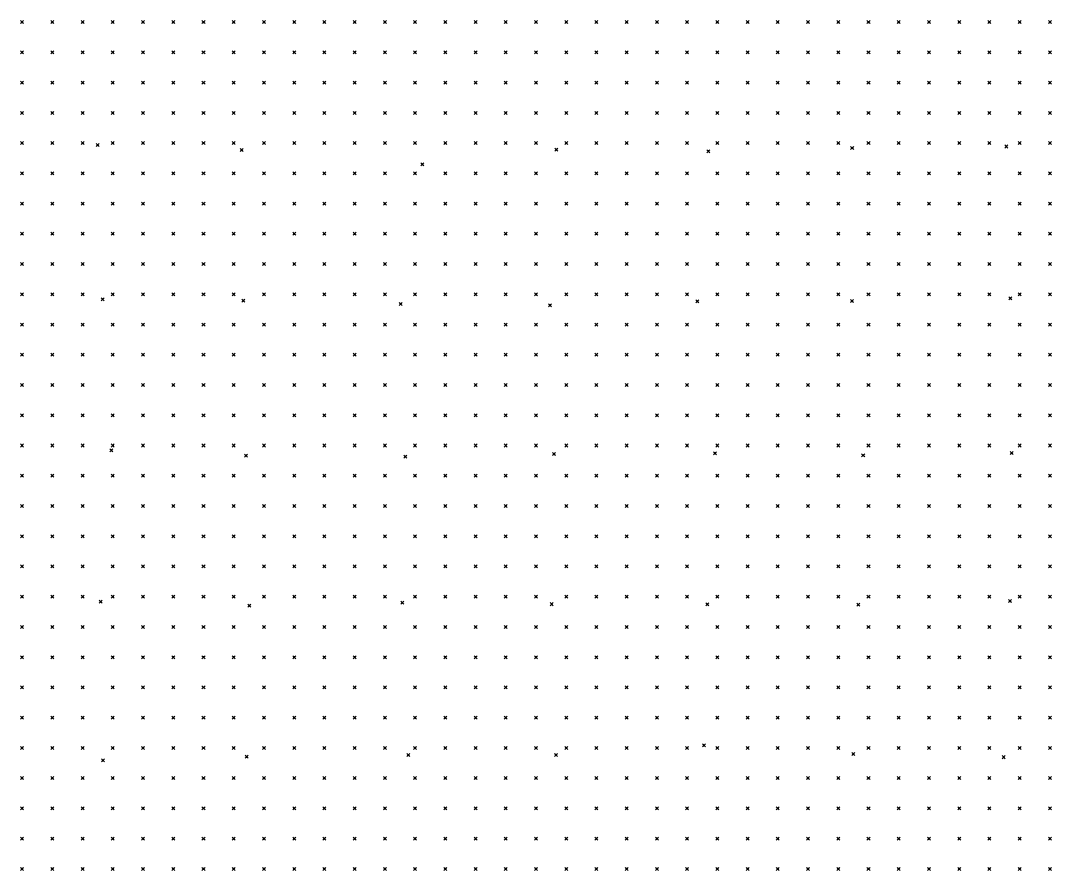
# Model space of a CAD drawing. Header units: metres. Extents: x 441556 to 446409, y 432338 to 461058.
# Drawn here: x 446119.8 to 446222.1, y 433143.3 to 433227.6 of the extents above; entities that cross this region are included whole.
import ezdxf

# ---------------------------------------------------------------- set-up
doc = ezdxf.new("R2010")
doc.units = ezdxf.units.M
doc.header["$MEASUREMENT"] = 0
doc.header["$PDMODE"] = 35
doc.header["$PDSIZE"] = 0.15
doc.layers.add('DTM-NOK-RevN_LIDAR_co_lidar', color=91, linetype='Continuous', lineweight=0)
doc.layers.add('DTM-NOK-RevN_RTK', color=32, linetype='Continuous', lineweight=0)

msp = doc.modelspace()

# ---------------------------------------------------------------- linework, layer by layer
at = {"layer": 'DTM-NOK-RevN_LIDAR_co_lidar'}
for p in [(446119.94, 433227.402, 318.888), (446122.94, 433227.402, 318.86), (446125.939, 433227.402, 318.76), (446128.939, 433227.402, 318.771), (446131.938, 433227.402, 318.848), (446134.937, 433227.402, 318.899), (446137.937, 433227.402, 318.928), (446140.936, 433227.402, 318.815), (446143.936, 433227.402, 318.718), (446146.935, 433227.402, 318.715), (446149.934, 433227.402, 318.712), (446152.934, 433227.402, 318.665), (446155.933, 433227.402, 318.665), (446158.932, 433227.402, 318.743), (446161.932, 433227.402, 318.743), (446164.931, 433227.402, 318.715), (446167.931, 433227.402, 318.538), (446170.93, 433227.402, 318.655), (446173.929, 433227.402, 318.784), (446176.929, 433227.402, 318.709), (446179.928, 433227.402, 318.625), (446182.928, 433227.402, 318.584), (446185.927, 433227.402, 318.435), (446188.926, 433227.402, 318.296), (446191.926, 433227.402, 318.388), (446194.925, 433227.402, 318.52), (446197.924, 433227.402, 318.546), (446200.924, 433227.402, 318.494), (446203.923, 433227.402, 318.565), (446206.923, 433227.402, 318.52), (446209.922, 433227.402, 318.412), (446212.921, 433227.402, 318.376), (446215.921, 433227.402, 318.472), (446218.92, 433227.402, 318.45), (446221.92, 433227.402, 318.375), (446119.94, 433224.402, 318.965), (446122.94, 433224.402, 318.938), (446125.939, 433224.402, 318.783), (446128.939, 433224.402, 318.863), (446131.938, 433224.402, 318.852), (446134.937, 433224.402, 318.838), (446137.937, 433224.402, 318.846), (446140.936, 433224.402, 318.774), (446143.936, 433224.402, 318.662), (446146.935, 433224.402, 318.653), (446149.934, 433224.402, 318.646), (446152.934, 433224.402, 318.629), (446155.933, 433224.402, 318.697), (446158.932, 433224.402, 318.779), (446161.932, 433224.402, 318.767), (446164.931, 433224.402, 318.753), (446167.931, 433224.402, 318.554), (446170.93, 433224.402, 318.561), (446173.929, 433224.402, 318.699), (446176.929, 433224.402, 318.687), (446179.928, 433224.402, 318.602), (446182.928, 433224.402, 318.565), (446185.927, 433224.402, 318.44), (446188.926, 433224.402, 318.319), (446191.926, 433224.402, 318.379), (446194.925, 433224.402, 318.527), (446197.924, 433224.402, 318.552), (446200.924, 433224.402, 318.512), (446203.923, 433224.402, 318.603), (446206.923, 433224.402, 318.529), (446209.922, 433224.402, 318.415), (446212.921, 433224.402, 318.358), (446215.921, 433224.402, 318.447), (446218.92, 433224.402, 318.445), (446221.92, 433224.402, 318.398), (446119.94, 433221.403, 319.061), (446122.94, 433221.403, 319.022), (446125.939, 433221.403, 318.863), (446128.939, 433221.403, 318.912), (446131.938, 433221.403, 318.905), (446134.937, 433221.403, 318.811), (446137.937, 433221.403, 318.867), (446140.936, 433221.403, 318.805), (446143.936, 433221.403, 318.62), (446146.935, 433221.403, 318.592), (446149.934, 433221.403, 318.581), (446152.934, 433221.403, 318.605), (446155.933, 433221.403, 318.635), (446158.932, 433221.403, 318.79), (446161.932, 433221.403, 318.755), (446164.931, 433221.403, 318.756), (446167.931, 433221.403, 318.571), (446170.93, 433221.403, 318.517), (446173.929, 433221.403, 318.688), (446176.929, 433221.403, 318.653), (446179.928, 433221.403, 318.59), (446182.928, 433221.403, 318.585), (446185.927, 433221.403, 318.491), (446188.926, 433221.403, 318.345), (446191.926, 433221.403, 318.395), (446194.925, 433221.403, 318.536), (446197.924, 433221.403, 318.574), (446200.924, 433221.403, 318.499), (446203.923, 433221.403, 318.635), (446206.923, 433221.403, 318.601), (446209.922, 433221.403, 318.465), (446212.921, 433221.403, 318.359), (446215.921, 433221.403, 318.434), (446218.92, 433221.403, 318.424), (446221.92, 433221.403, 318.397), (446119.94, 433218.403, 319.1), (446122.94, 433218.403, 319.126), (446125.939, 433218.403, 318.997), (446128.939, 433218.403, 318.983), (446131.938, 433218.403, 318.965), (446134.937, 433218.403, 318.885), (446137.937, 433218.403, 318.868), (446140.936, 433218.403, 318.776), (446143.936, 433218.403, 318.577), (446146.935, 433218.403, 318.577), (446149.934, 433218.403, 318.602), (446152.934, 433218.403, 318.641), (446155.933, 433218.403, 318.693), (446158.932, 433218.403, 318.764), (446161.932, 433218.403, 318.752), (446164.931, 433218.403, 318.759), (446167.931, 433218.403, 318.582), (446170.93, 433218.403, 318.494), (446173.929, 433218.403, 318.635), (446176.929, 433218.403, 318.658), (446179.928, 433218.403, 318.652), (446182.928, 433218.403, 318.61), (446185.927, 433218.403, 318.555), (446188.926, 433218.403, 318.403), (446191.926, 433218.403, 318.396), (446194.925, 433218.403, 318.543), (446197.924, 433218.403, 318.62), (446200.924, 433218.403, 318.51), (446203.923, 433218.403, 318.631), (446206.923, 433218.403, 318.654), (446209.922, 433218.403, 318.477), (446212.921, 433218.403, 318.343), (446215.921, 433218.403, 318.412), (446218.92, 433218.403, 318.427), (446221.92, 433218.403, 318.382), (446119.94, 433215.404, 319.122), (446122.94, 433215.404, 319.21), (446125.939, 433215.404, 319.066), (446128.939, 433215.404, 319.082), (446131.938, 433215.404, 319.05), (446134.937, 433215.404, 319.022), (446137.937, 433215.404, 318.915), (446140.936, 433215.404, 318.804), (446143.936, 433215.404, 318.548), (446146.935, 433215.404, 318.573), (446149.934, 433215.404, 318.619), (446152.934, 433215.404, 318.632), (446155.933, 433215.404, 318.685), (446158.932, 433215.404, 318.744), (446161.932, 433215.404, 318.767), (446164.931, 433215.404, 318.762), (446167.931, 433215.404, 318.626), (446170.93, 433215.404, 318.481), (446173.929, 433215.404, 318.644), (446176.929, 433215.404, 318.73), (446179.928, 433215.404, 318.702), (446182.928, 433215.404, 318.647), (446185.927, 433215.404, 318.607), (446188.926, 433215.404, 318.471), (446191.926, 433215.404, 318.373), (446194.925, 433215.404, 318.543), (446197.924, 433215.404, 318.653), (446200.924, 433215.404, 318.576), (446203.923, 433215.404, 318.621), (446206.923, 433215.404, 318.636), (446209.922, 433215.404, 318.458), (446212.921, 433215.404, 318.344), (446215.921, 433215.404, 318.401), (446218.92, 433215.404, 318.429), (446221.92, 433215.404, 318.383), (446119.94, 433212.405, 319.102), (446122.94, 433212.405, 319.201), (446125.939, 433212.405, 319.079), (446128.939, 433212.405, 319.09), (446131.938, 433212.405, 319.117), (446134.937, 433212.405, 319.063), (446137.937, 433212.405, 318.975), (446140.936, 433212.405, 318.878), (446143.936, 433212.405, 318.603), (446146.935, 433212.405, 318.591), (446149.934, 433212.405, 318.602), (446152.934, 433212.405, 318.637), (446155.933, 433212.405, 318.682), (446158.932, 433212.405, 318.706), (446161.932, 433212.405, 318.74), (446164.931, 433212.405, 318.742), (446167.931, 433212.405, 318.62), (446170.93, 433212.405, 318.464), (446173.929, 433212.405, 318.607), (446176.929, 433212.405, 318.716), (446179.928, 433212.405, 318.69), (446182.928, 433212.405, 318.644), (446185.927, 433212.405, 318.604), (446188.926, 433212.405, 318.478), (446191.926, 433212.405, 318.341), (446194.925, 433212.405, 318.488), (446197.924, 433212.405, 318.609), (446200.924, 433212.405, 318.55), (446203.923, 433212.405, 318.578), (446206.923, 433212.405, 318.644), (446209.922, 433212.405, 318.498), (446212.921, 433212.405, 318.374), (446215.921, 433212.405, 318.402), (446218.92, 433212.405, 318.439), (446221.92, 433212.405, 318.407), (446119.94, 433209.405, 319.069), (446122.94, 433209.405, 319.151), (446125.939, 433209.405, 318.982), (446128.939, 433209.405, 319.052), (446131.938, 433209.405, 319.145), (446134.937, 433209.405, 319.132), (446137.937, 433209.405, 319.032), (446140.936, 433209.405, 318.879), (446143.936, 433209.405, 318.623), (446146.935, 433209.405, 318.569), (446149.934, 433209.405, 318.603), (446152.934, 433209.405, 318.599), (446155.933, 433209.405, 318.653), (446158.932, 433209.405, 318.638), (446161.932, 433209.405, 318.698), (446164.931, 433209.405, 318.729), (446167.931, 433209.405, 318.623), (446170.93, 433209.405, 318.426), (446173.929, 433209.405, 318.57), (446176.929, 433209.405, 318.679), (446179.928, 433209.405, 318.674), (446182.928, 433209.405, 318.65), (446185.927, 433209.405, 318.587), (446188.926, 433209.405, 318.481), (446191.926, 433209.405, 318.32), (446194.925, 433209.405, 318.438), (446197.924, 433209.405, 318.56), (446200.924, 433209.405, 318.53), (446203.923, 433209.405, 318.547), (446206.923, 433209.405, 318.665), (446209.922, 433209.405, 318.506), (446212.921, 433209.405, 318.381), (446215.921, 433209.405, 318.449), (446218.92, 433209.405, 318.478), (446221.92, 433209.405, 318.424), (446119.94, 433206.406, 319.003), (446122.94, 433206.406, 319.147), (446125.939, 433206.406, 319.098), (446128.939, 433206.406, 319.063), (446131.938, 433206.406, 319.156), (446134.937, 433206.406, 319.119), (446137.937, 433206.406, 318.981), (446140.936, 433206.406, 318.895), (446143.936, 433206.406, 318.626), (446146.935, 433206.406, 318.542), (446149.934, 433206.406, 318.552), (446152.934, 433206.406, 318.573), (446155.933, 433206.406, 318.597), (446158.932, 433206.406, 318.558), (446161.932, 433206.406, 318.656), (446164.931, 433206.406, 318.697), (446167.931, 433206.406, 318.641), (446170.93, 433206.406, 318.459), (446173.929, 433206.406, 318.57), (446176.929, 433206.406, 318.696), (446179.928, 433206.406, 318.692), (446182.928, 433206.406, 318.655), (446185.927, 433206.406, 318.627), (446188.926, 433206.406, 318.507), (446191.926, 433206.406, 318.338), (446194.925, 433206.406, 318.395), (446197.924, 433206.406, 318.548), (446200.924, 433206.406, 318.534), (446203.923, 433206.406, 318.521), (446206.923, 433206.406, 318.601), (446209.922, 433206.406, 318.491), (446212.921, 433206.406, 318.389), (446215.921, 433206.406, 318.486), (446218.92, 433206.406, 318.519), (446221.92, 433206.406, 318.473), (446119.94, 433203.406, 318.968), (446122.94, 433203.406, 319.139), (446125.939, 433203.406, 319.104), (446128.939, 433203.406, 319), (446131.938, 433203.406, 319.115), (446134.937, 433203.406, 319.134), (446137.937, 433203.406, 318.994), (446140.936, 433203.406, 318.879), (446143.936, 433203.406, 318.618), (446146.935, 433203.406, 318.507), (446149.934, 433203.406, 318.538), (446152.934, 433203.406, 318.549), (446155.933, 433203.406, 318.537), (446158.932, 433203.406, 318.547), (446161.932, 433203.406, 318.631), (446164.931, 433203.406, 318.671), (446167.931, 433203.406, 318.67), (446170.93, 433203.406, 318.503), (446173.929, 433203.406, 318.561), (446176.929, 433203.406, 318.692), (446179.928, 433203.406, 318.694), (446182.928, 433203.406, 318.644), (446185.927, 433203.406, 318.618), (446188.926, 433203.406, 318.486), (446191.926, 433203.406, 318.348), (446194.925, 433203.406, 318.397), (446197.924, 433203.406, 318.513), (446200.924, 433203.406, 318.522), (446203.923, 433203.406, 318.463), (446206.923, 433203.406, 318.575), (446209.922, 433203.406, 318.507), (446212.921, 433203.406, 318.367), (446215.921, 433203.406, 318.524), (446218.92, 433203.406, 318.502), (446221.92, 433203.406, 318.493), (446119.94, 433200.407, 318.957), (446122.94, 433200.407, 319.112), (446125.939, 433200.407, 319.044), (446128.939, 433200.407, 318.967), (446131.938, 433200.407, 319.065), (446134.937, 433200.407, 319.103), (446137.937, 433200.407, 319.015), (446140.936, 433200.407, 318.889), (446143.936, 433200.407, 318.694), (446146.935, 433200.407, 318.573), (446149.934, 433200.407, 318.588), (446152.934, 433200.407, 318.553), (446155.933, 433200.407, 318.54), (446158.932, 433200.407, 318.515), (446161.932, 433200.407, 318.587), (446164.931, 433200.407, 318.609), (446167.931, 433200.407, 318.585), (446170.93, 433200.407, 318.464), (446173.929, 433200.407, 318.498), (446176.929, 433200.407, 318.658), (446179.928, 433200.407, 318.708), (446182.928, 433200.407, 318.662), (446185.927, 433200.407, 318.626), (446188.926, 433200.407, 318.5), (446191.926, 433200.407, 318.353), (446194.925, 433200.407, 318.392), (446197.924, 433200.407, 318.512), (446200.924, 433200.407, 318.532), (446203.923, 433200.407, 318.45), (446206.923, 433200.407, 318.579), (446209.922, 433200.407, 318.525), (446212.921, 433200.407, 318.389), (446215.921, 433200.407, 318.435), (446218.92, 433200.407, 318.469), (446221.92, 433200.407, 318.468), (446119.94, 433197.408, 318.967), (446122.94, 433197.408, 319.088), (446125.939, 433197.408, 318.964), (446128.939, 433197.408, 318.975), (446131.938, 433197.408, 319.005), (446134.937, 433197.408, 319.068), (446137.937, 433197.408, 319.043), (446140.936, 433197.408, 318.953), (446143.936, 433197.408, 318.742), (446146.935, 433197.408, 318.558), (446149.934, 433197.408, 318.573), (446152.934, 433197.408, 318.533), (446155.933, 433197.408, 318.535), (446158.932, 433197.408, 318.5), (446161.932, 433197.408, 318.596), (446164.931, 433197.408, 318.598), (446167.931, 433197.408, 318.606), (446170.93, 433197.408, 318.534), (446173.929, 433197.408, 318.5), (446176.929, 433197.408, 318.654), (446179.928, 433197.408, 318.689), (446182.928, 433197.408, 318.648), (446185.927, 433197.408, 318.636), (446188.926, 433197.408, 318.508), (446191.926, 433197.408, 318.379), (446194.925, 433197.408, 318.38), (446197.924, 433197.408, 318.487), (446200.924, 433197.408, 318.539), (446203.923, 433197.408, 318.479), (446206.923, 433197.408, 318.616), (446209.922, 433197.408, 318.596), (446212.921, 433197.408, 318.412), (446215.921, 433197.408, 318.4), (446218.92, 433197.408, 318.452), (446221.92, 433197.408, 318.468), (446119.94, 433194.408, 318.993), (446122.94, 433194.408, 319.076), (446125.939, 433194.408, 319.062), (446128.939, 433194.408, 318.933), (446131.938, 433194.408, 318.978), (446134.937, 433194.408, 319.021), (446137.937, 433194.408, 318.972), (446140.936, 433194.408, 318.899), (446143.936, 433194.408, 318.762), (446146.935, 433194.408, 318.57), (446149.934, 433194.408, 318.594), (446152.934, 433194.408, 318.622), (446155.933, 433194.408, 318.615), (446158.932, 433194.408, 318.559), (446161.932, 433194.408, 318.629), (446164.931, 433194.408, 318.672), (446167.931, 433194.408, 318.684), (446170.93, 433194.408, 318.564), (446173.929, 433194.408, 318.496), (446176.929, 433194.408, 318.655), (446179.928, 433194.408, 318.712), (446182.928, 433194.408, 318.657), (446185.927, 433194.408, 318.622), (446188.926, 433194.408, 318.538), (446191.926, 433194.408, 318.413), (446194.925, 433194.408, 318.39), (446197.924, 433194.408, 318.499), (446200.924, 433194.408, 318.561), (446203.923, 433194.408, 318.526), (446206.923, 433194.408, 318.638), (446209.922, 433194.408, 318.656), (446212.921, 433194.408, 318.476), (446215.921, 433194.408, 318.401), (446218.92, 433194.408, 318.442), (446221.92, 433194.408, 318.502), (446119.94, 433191.409, 319.051), (446122.94, 433191.409, 319.062), (446125.939, 433191.409, 319.084), (446128.939, 433191.409, 318.932), (446131.938, 433191.409, 318.962), (446134.937, 433191.409, 319.035), (446137.937, 433191.409, 319.021), (446140.936, 433191.409, 318.952), (446143.936, 433191.409, 318.862), (446146.935, 433191.409, 318.631), (446149.934, 433191.409, 318.648), (446152.934, 433191.409, 318.645), (446155.933, 433191.409, 318.66), (446158.932, 433191.409, 318.656), (446161.932, 433191.409, 318.665), (446164.931, 433191.409, 318.711), (446167.931, 433191.409, 318.75), (446170.93, 433191.409, 318.663), (446173.929, 433191.409, 318.506), (446176.929, 433191.409, 318.668), (446179.928, 433191.409, 318.688), (446182.928, 433191.409, 318.639), (446185.927, 433191.409, 318.592), (446188.926, 433191.409, 318.525), (446191.926, 433191.409, 318.424), (446194.925, 433191.409, 318.363), (446197.924, 433191.409, 318.483), (446200.924, 433191.409, 318.604), (446203.923, 433191.409, 318.609), (446206.923, 433191.409, 318.646), (446209.922, 433191.409, 318.644), (446212.921, 433191.409, 318.502), (446215.921, 433191.409, 318.454), (446218.92, 433191.409, 318.482), (446221.92, 433191.409, 318.5), (446119.94, 433188.41, 319.089), (446122.94, 433188.41, 318.997), (446125.939, 433188.41, 319.044), (446128.939, 433188.41, 318.937), (446131.938, 433188.41, 318.945), (446134.937, 433188.41, 319.049), (446137.937, 433188.41, 319.034), (446140.936, 433188.41, 318.961), (446143.936, 433188.41, 318.927), (446146.935, 433188.41, 318.692), (446149.934, 433188.41, 318.69), (446152.934, 433188.41, 318.692), (446155.933, 433188.41, 318.712), (446158.932, 433188.41, 318.733), (446161.932, 433188.41, 318.703), (446164.931, 433188.41, 318.752), (446167.931, 433188.41, 318.718), (446170.93, 433188.41, 318.678), (446173.929, 433188.41, 318.58), (446176.929, 433188.41, 318.662), (446179.928, 433188.41, 318.65), (446182.928, 433188.41, 318.59), (446185.927, 433188.41, 318.561), (446188.926, 433188.41, 318.479), (446191.926, 433188.41, 318.394), (446194.925, 433188.41, 318.346), (446197.924, 433188.41, 318.475), (446200.924, 433188.41, 318.617), (446203.923, 433188.41, 318.622), (446206.923, 433188.41, 318.649), (446209.922, 433188.41, 318.64), (446212.921, 433188.41, 318.533), (446215.921, 433188.41, 318.454), (446218.92, 433188.41, 318.469), (446221.92, 433188.41, 318.479), (446119.94, 433185.41, 319.065), (446122.94, 433185.41, 318.97), (446125.939, 433185.41, 318.885), (446128.939, 433185.41, 318.867), (446131.938, 433185.41, 318.847), (446134.937, 433185.41, 318.954), (446137.937, 433185.41, 318.914), (446140.936, 433185.41, 318.837), (446143.936, 433185.41, 318.811), (446146.935, 433185.41, 318.669), (446149.934, 433185.41, 318.68), (446152.934, 433185.41, 318.684), (446155.933, 433185.41, 318.697), (446158.932, 433185.41, 318.703), (446161.932, 433185.41, 318.676), (446164.931, 433185.41, 318.687), (446167.931, 433185.41, 318.627), (446170.93, 433185.41, 318.569), (446173.929, 433185.41, 318.522), (446176.929, 433185.41, 318.569), (446179.928, 433185.41, 318.546), (446182.928, 433185.41, 318.472), (446185.927, 433185.41, 318.452), (446188.926, 433185.41, 318.398), (446191.926, 433185.41, 318.324), (446194.925, 433185.41, 318.332), (446197.924, 433185.41, 318.488), (446200.924, 433185.41, 318.536), (446203.923, 433185.41, 318.524), (446206.923, 433185.41, 318.558), (446209.922, 433185.41, 318.521), (446212.921, 433185.41, 318.466), (446215.921, 433185.41, 318.391), (446218.92, 433185.41, 318.383), (446221.92, 433185.41, 318.38), (446119.94, 433182.411, 318.893), (446122.94, 433182.411, 318.919), (446125.939, 433182.411, 318.911), (446128.939, 433182.411, 318.764), (446131.938, 433182.411, 318.701), (446134.937, 433182.411, 318.694), (446137.937, 433182.411, 318.631), (446140.936, 433182.411, 318.619), (446143.936, 433182.411, 318.608), (446146.935, 433182.411, 318.594), (446149.934, 433182.411, 318.624), (446152.934, 433182.411, 318.639), (446155.933, 433182.411, 318.646), (446158.932, 433182.411, 318.634), (446161.932, 433182.411, 318.602), (446164.931, 433182.411, 318.58), (446167.931, 433182.411, 318.55), (446170.93, 433182.411, 318.531), (446173.929, 433182.411, 318.519), (446176.929, 433182.411, 318.498), (446179.928, 433182.411, 318.46), (446182.928, 433182.411, 318.381), (446185.927, 433182.411, 318.363), (446188.926, 433182.411, 318.328), (446191.926, 433182.411, 318.322), (446194.925, 433182.411, 318.361), (446197.924, 433182.411, 318.421), (446200.924, 433182.411, 318.43), (446203.923, 433182.411, 318.447), (446206.923, 433182.411, 318.446), (446209.922, 433182.411, 318.447), (446212.921, 433182.411, 318.427), (446215.921, 433182.411, 318.376), (446218.92, 433182.411, 318.354), (446221.92, 433182.411, 318.341), (446119.94, 433179.411, 318.932), (446122.94, 433179.411, 318.94), (446125.939, 433179.411, 318.865), (446128.939, 433179.411, 318.733), (446131.938, 433179.411, 318.701), (446134.937, 433179.411, 318.654), (446137.937, 433179.411, 318.587), (446140.936, 433179.411, 318.61), (446143.936, 433179.411, 318.608), (446146.935, 433179.411, 318.569), (446149.934, 433179.411, 318.625), (446152.934, 433179.411, 318.641), (446155.933, 433179.411, 318.67), (446158.932, 433179.411, 318.692), (446161.932, 433179.411, 318.653), (446164.931, 433179.411, 318.674), (446167.931, 433179.411, 318.641), (446170.93, 433179.411, 318.638), (446173.929, 433179.411, 318.606), (446176.929, 433179.411, 318.584), (446179.928, 433179.411, 318.523), (446182.928, 433179.411, 318.471), (446185.927, 433179.411, 318.424), (446188.926, 433179.411, 318.372), (446191.926, 433179.411, 318.392), (446194.925, 433179.411, 318.417), (446197.924, 433179.411, 318.443), (446200.924, 433179.411, 318.477), (446203.923, 433179.411, 318.475), (446206.923, 433179.411, 318.501), (446209.922, 433179.411, 318.517), (446212.921, 433179.411, 318.49), (446215.921, 433179.411, 318.446), (446218.92, 433179.411, 318.429), (446221.92, 433179.411, 318.417), (446119.94, 433176.412, 319.016), (446122.94, 433176.412, 319.003), (446125.939, 433176.412, 318.823), (446128.939, 433176.412, 318.812), (446131.938, 433176.412, 318.759), (446134.937, 433176.412, 318.76), (446137.937, 433176.412, 318.758), (446140.936, 433176.412, 318.784), (446143.936, 433176.412, 318.753), (446146.935, 433176.412, 318.738), (446149.934, 433176.412, 318.747), (446152.934, 433176.412, 318.715), (446155.933, 433176.412, 318.737), (446158.932, 433176.412, 318.737), (446161.932, 433176.412, 318.752), (446164.931, 433176.412, 318.771), (446167.931, 433176.412, 318.691), (446170.93, 433176.412, 318.708), (446173.929, 433176.412, 318.687), (446176.929, 433176.412, 318.646), (446179.928, 433176.412, 318.602), (446182.928, 433176.412, 318.567), (446185.927, 433176.412, 318.468), (446188.926, 433176.412, 318.458), (446191.926, 433176.412, 318.484), (446194.925, 433176.412, 318.496), (446197.924, 433176.412, 318.496), (446200.924, 433176.412, 318.526), (446203.923, 433176.412, 318.552), (446206.923, 433176.412, 318.557), (446209.922, 433176.412, 318.566), (446212.921, 433176.412, 318.562), (446215.921, 433176.412, 318.505), (446218.92, 433176.412, 318.477), (446221.92, 433176.412, 318.458), (446119.94, 433173.413, 319.071), (446122.94, 433173.413, 319.009), (446125.939, 433173.413, 318.94), (446128.939, 433173.413, 318.827), (446131.938, 433173.413, 318.784), (446134.937, 433173.413, 318.772), (446137.937, 433173.413, 318.847), (446140.936, 433173.413, 318.801), (446143.936, 433173.413, 318.798), (446146.935, 433173.413, 318.791), (446149.934, 433173.413, 318.768), (446152.934, 433173.413, 318.721), (446155.933, 433173.413, 318.738), (446158.932, 433173.413, 318.738), (446161.932, 433173.413, 318.75), (446164.931, 433173.413, 318.732), (446167.931, 433173.413, 318.65), (446170.93, 433173.413, 318.626), (446173.929, 433173.413, 318.632), (446176.929, 433173.413, 318.567), (446179.928, 433173.413, 318.565), (446182.928, 433173.413, 318.557), (446185.927, 433173.413, 318.468), (446188.926, 433173.413, 318.442), (446191.926, 433173.413, 318.459), (446194.925, 433173.413, 318.449), (446197.924, 433173.413, 318.466), (446200.924, 433173.413, 318.508), (446203.923, 433173.413, 318.542), (446206.923, 433173.413, 318.564), (446209.922, 433173.413, 318.557), (446212.921, 433173.413, 318.559), (446215.921, 433173.413, 318.517), (446218.92, 433173.413, 318.462), (446221.92, 433173.413, 318.424), (446119.94, 433170.413, 319.024), (446122.94, 433170.413, 318.995), (446125.939, 433170.413, 318.915), (446128.939, 433170.413, 318.857), (446131.938, 433170.413, 318.836), (446134.937, 433170.413, 318.868), (446137.937, 433170.413, 318.846), (446140.936, 433170.413, 318.832), (446143.936, 433170.413, 318.82), (446146.935, 433170.413, 318.826), (446149.934, 433170.413, 318.777), (446152.934, 433170.413, 318.781), (446155.933, 433170.413, 318.795), (446158.932, 433170.413, 318.796), (446161.932, 433170.413, 318.759), (446164.931, 433170.413, 318.712), (446167.931, 433170.413, 318.673), (446170.93, 433170.413, 318.674), (446173.929, 433170.413, 318.625), (446176.929, 433170.413, 318.592), (446179.928, 433170.413, 318.554), (446182.928, 433170.413, 318.547), (446185.927, 433170.413, 318.479), (446188.926, 433170.413, 318.443), (446191.926, 433170.413, 318.484), (446194.925, 433170.413, 318.492), (446197.924, 433170.413, 318.541), (446200.924, 433170.413, 318.539), (446203.923, 433170.413, 318.564), (446206.923, 433170.413, 318.579), (446209.922, 433170.413, 318.55), (446212.921, 433170.413, 318.522), (446215.921, 433170.413, 318.489), (446218.92, 433170.413, 318.453), (446221.92, 433170.413, 318.427), (446119.94, 433167.414, 318.999), (446122.94, 433167.414, 318.969), (446125.939, 433167.414, 318.806), (446128.939, 433167.414, 318.794), (446131.938, 433167.414, 318.79), (446134.937, 433167.414, 318.777), (446137.937, 433167.414, 318.799), (446140.936, 433167.414, 318.82), (446143.936, 433167.414, 318.804), (446146.935, 433167.414, 318.768), (446149.934, 433167.414, 318.744), (446152.934, 433167.414, 318.738), (446155.933, 433167.414, 318.719), (446158.932, 433167.414, 318.703), (446161.932, 433167.414, 318.676), (446164.931, 433167.414, 318.635), (446167.931, 433167.414, 318.596), (446170.93, 433167.414, 318.558), (446173.929, 433167.414, 318.525), (446176.929, 433167.414, 318.491), (446179.928, 433167.414, 318.481), (446182.928, 433167.414, 318.442), (446185.927, 433167.414, 318.391), (446188.926, 433167.414, 318.344), (446191.926, 433167.414, 318.398), (446194.925, 433167.414, 318.371), (446197.924, 433167.414, 318.399), (446200.924, 433167.414, 318.419), (446203.923, 433167.414, 318.441), (446206.923, 433167.414, 318.451), (446209.922, 433167.414, 318.425), (446212.921, 433167.414, 318.413), (446215.921, 433167.414, 318.394), (446218.92, 433167.414, 318.374), (446221.92, 433167.414, 318.362), (446119.94, 433164.414, 318.894), (446122.94, 433164.414, 318.902), (446125.939, 433164.414, 318.842), (446128.939, 433164.414, 318.77), (446131.938, 433164.414, 318.735), (446134.937, 433164.414, 318.707), (446137.937, 433164.414, 318.668), (446140.936, 433164.414, 318.694), (446143.936, 433164.414, 318.682), (446146.935, 433164.414, 318.689), (446149.934, 433164.414, 318.65), (446152.934, 433164.414, 318.644), (446155.933, 433164.414, 318.668), (446158.932, 433164.414, 318.62), (446161.932, 433164.414, 318.578), (446164.931, 433164.414, 318.557), (446167.931, 433164.414, 318.509), (446170.93, 433164.414, 318.451), (446173.929, 433164.414, 318.463), (446176.929, 433164.414, 318.459), (446179.928, 433164.414, 318.438), (446182.928, 433164.414, 318.35), (446185.927, 433164.414, 318.315), (446188.926, 433164.414, 318.316), (446191.926, 433164.414, 318.328), (446194.925, 433164.414, 318.328), (446197.924, 433164.414, 318.37), (446200.924, 433164.414, 318.393), (446203.923, 433164.414, 318.405), (446206.923, 433164.414, 318.401), (446209.922, 433164.414, 318.396), (446212.921, 433164.414, 318.372), (446215.921, 433164.414, 318.353), (446218.92, 433164.414, 318.322), (446221.92, 433164.414, 318.312), (446119.94, 433161.415, 318.851), (446122.94, 433161.415, 318.906), (446125.939, 433161.415, 318.846), (446128.939, 433161.415, 318.781), (446131.938, 433161.415, 318.728), (446134.937, 433161.415, 318.696), (446137.937, 433161.415, 318.682), (446140.936, 433161.415, 318.683), (446143.936, 433161.415, 318.694), (446146.935, 433161.415, 318.672), (446149.934, 433161.415, 318.678), (446152.934, 433161.415, 318.669), (446155.933, 433161.415, 318.653), (446158.932, 433161.415, 318.64), (446161.932, 433161.415, 318.576), (446164.931, 433161.415, 318.567), (446167.931, 433161.415, 318.498), (446170.93, 433161.415, 318.446), (446173.929, 433161.415, 318.422), (446176.929, 433161.415, 318.41), (446179.928, 433161.415, 318.423), (446182.928, 433161.415, 318.369), (446185.927, 433161.415, 318.345), (446188.926, 433161.415, 318.332), (446191.926, 433161.415, 318.343), (446194.925, 433161.415, 318.358), (446197.924, 433161.415, 318.393), (446200.924, 433161.415, 318.438), (446203.923, 433161.415, 318.446), (446206.923, 433161.415, 318.436), (446209.922, 433161.415, 318.406), (446212.921, 433161.415, 318.39), (446215.921, 433161.415, 318.363), (446218.92, 433161.415, 318.344), (446221.92, 433161.415, 318.346), (446119.94, 433158.416, 318.95), (446122.94, 433158.416, 319), (446125.939, 433158.416, 318.929), (446128.939, 433158.416, 318.882), (446131.938, 433158.416, 318.855), (446134.937, 433158.416, 318.796), (446137.937, 433158.416, 318.737), (446140.936, 433158.416, 318.723), (446143.936, 433158.416, 318.721), (446146.935, 433158.416, 318.713), (446149.934, 433158.416, 318.722), (446152.934, 433158.416, 318.743), (446155.933, 433158.416, 318.72), (446158.932, 433158.416, 318.74), (446161.932, 433158.416, 318.635), (446164.931, 433158.416, 318.636), (446167.931, 433158.416, 318.572), (446170.93, 433158.416, 318.486), (446173.929, 433158.416, 318.439), (446176.929, 433158.416, 318.424), (446179.928, 433158.416, 318.448), (446182.928, 433158.416, 318.435), (446185.927, 433158.416, 318.405), (446188.926, 433158.416, 318.392), (446191.926, 433158.416, 318.402), (446194.925, 433158.416, 318.413), (446197.924, 433158.416, 318.467), (446200.924, 433158.416, 318.494), (446203.923, 433158.416, 318.519), (446206.923, 433158.416, 318.492), (446209.922, 433158.416, 318.48), (446212.921, 433158.416, 318.45), (446215.921, 433158.416, 318.4), (446218.92, 433158.416, 318.376), (446221.92, 433158.416, 318.355), (446119.94, 433155.416, 318.963), (446122.94, 433155.416, 319.024), (446125.939, 433155.416, 318.965), (446128.939, 433155.416, 318.885), (446131.938, 433155.416, 318.831), (446134.937, 433155.416, 318.789), (446137.937, 433155.416, 318.763), (446140.936, 433155.416, 318.716), (446143.936, 433155.416, 318.714), (446146.935, 433155.416, 318.715), (446149.934, 433155.416, 318.739), (446152.934, 433155.416, 318.73), (446155.933, 433155.416, 318.751), (446158.932, 433155.416, 318.725), (446161.932, 433155.416, 318.616), (446164.931, 433155.416, 318.595), (446167.931, 433155.416, 318.525), (446170.93, 433155.416, 318.451), (446173.929, 433155.416, 318.385), (446176.929, 433155.416, 318.408), (446179.928, 433155.416, 318.4), (446182.928, 433155.416, 318.383), (446185.927, 433155.416, 318.385), (446188.926, 433155.416, 318.382), (446191.926, 433155.416, 318.359), (446194.925, 433155.416, 318.383), (446197.924, 433155.416, 318.436), (446200.924, 433155.416, 318.453), (446203.923, 433155.416, 318.479), (446206.923, 433155.416, 318.445), (446209.922, 433155.416, 318.425), (446212.921, 433155.416, 318.398), (446215.921, 433155.416, 318.341), (446218.92, 433155.416, 318.308), (446221.92, 433155.416, 318.292), (446119.94, 433152.417, 318.965), (446122.94, 433152.417, 319.014), (446125.939, 433152.417, 319.018), (446128.939, 433152.417, 319.036), (446131.938, 433152.417, 318.932), (446134.937, 433152.417, 318.91), (446137.937, 433152.417, 318.935), (446140.936, 433152.417, 318.884), (446143.936, 433152.417, 318.853), (446146.935, 433152.417, 318.814), (446149.934, 433152.417, 318.857), (446152.934, 433152.417, 318.928), (446155.933, 433152.417, 318.924), (446158.932, 433152.417, 318.864), (446161.932, 433152.417, 318.742), (446164.931, 433152.417, 318.719), (446167.931, 433152.417, 318.691), (446170.93, 433152.417, 318.593), (446173.929, 433152.417, 318.53), (446176.929, 433152.417, 318.52), (446179.928, 433152.417, 318.489), (446182.928, 433152.417, 318.464), (446185.927, 433152.417, 318.439), (446188.926, 433152.417, 318.419), (446191.926, 433152.417, 318.415), (446194.925, 433152.417, 318.436), (446197.924, 433152.417, 318.454), (446200.924, 433152.417, 318.463), (446203.923, 433152.417, 318.491), (446206.923, 433152.417, 318.467), (446209.922, 433152.417, 318.431), (446212.921, 433152.417, 318.372), (446215.921, 433152.417, 318.329), (446218.92, 433152.417, 318.308), (446221.92, 433152.417, 318.283), (446119.94, 433149.418, 319.003), (446122.94, 433149.418, 319.06), (446125.939, 433149.418, 318.953), (446128.939, 433149.418, 318.929), (446131.938, 433149.418, 318.847), (446134.937, 433149.418, 318.863), (446137.937, 433149.418, 318.907), (446140.936, 433149.418, 318.871), (446143.936, 433149.418, 318.798), (446146.935, 433149.418, 318.85), (446149.934, 433149.418, 318.846), (446152.934, 433149.418, 318.926), (446155.933, 433149.418, 318.903), (446158.932, 433149.418, 318.825), (446161.932, 433149.418, 318.718), (446164.931, 433149.418, 318.618), (446167.931, 433149.418, 318.578), (446170.93, 433149.418, 318.495), (446173.929, 433149.418, 318.446), (446176.929, 433149.418, 318.428), (446179.928, 433149.418, 318.421), (446182.928, 433149.418, 318.417), (446185.927, 433149.418, 318.378), (446188.926, 433149.418, 318.372), (446191.926, 433149.418, 318.39), (446194.925, 433149.418, 318.404), (446197.924, 433149.418, 318.409), (446200.924, 433149.418, 318.423), (446203.923, 433149.418, 318.423), (446206.923, 433149.418, 318.406), (446209.922, 433149.418, 318.37), (446212.921, 433149.418, 318.345), (446215.921, 433149.418, 318.329), (446218.92, 433149.418, 318.297), (446221.92, 433149.418, 318.283), (446119.94, 433146.418, 318.963), (446122.94, 433146.418, 319.056), (446125.939, 433146.418, 318.894), (446128.939, 433146.418, 318.851), (446131.938, 433146.418, 318.906), (446134.937, 433146.418, 318.858), (446137.937, 433146.418, 318.889), (446140.936, 433146.418, 318.873), (446143.936, 433146.418, 318.752), (446146.935, 433146.418, 318.806), (446149.934, 433146.418, 318.767), (446152.934, 433146.418, 318.776), (446155.933, 433146.418, 318.745), (446158.932, 433146.418, 318.746), (446161.932, 433146.418, 318.616), (446164.931, 433146.418, 318.552), (446167.931, 433146.418, 318.479), (446170.93, 433146.418, 318.408), (446173.929, 433146.418, 318.419), (446176.929, 433146.418, 318.396), (446179.928, 433146.418, 318.37), (446182.928, 433146.418, 318.395), (446185.927, 433146.418, 318.372), (446188.926, 433146.418, 318.365), (446191.926, 433146.418, 318.378), (446194.925, 433146.418, 318.355), (446197.924, 433146.418, 318.337), (446200.924, 433146.418, 318.373), (446203.923, 433146.418, 318.338), (446206.923, 433146.418, 318.301), (446209.922, 433146.418, 318.268), (446212.921, 433146.418, 318.262), (446215.921, 433146.418, 318.256), (446218.92, 433146.418, 318.245), (446221.92, 433146.418, 318.27), (446119.94, 433143.419, 318.801), (446122.94, 433143.419, 318.837), (446125.939, 433143.419, 318.822), (446128.939, 433143.419, 318.837), (446131.938, 433143.419, 318.772), (446134.937, 433143.419, 318.758), (446137.937, 433143.419, 318.74), (446140.936, 433143.419, 318.677), (446143.936, 433143.419, 318.71), (446146.935, 433143.419, 318.708), (446149.934, 433143.419, 318.714), (446152.934, 433143.419, 318.727), (446155.933, 433143.419, 318.712), (446158.932, 433143.419, 318.707), (446161.932, 433143.419, 318.594), (446164.931, 433143.419, 318.524), (446167.931, 433143.419, 318.451), (446170.93, 433143.419, 318.37), (446173.929, 433143.419, 318.346), (446176.929, 433143.419, 318.322), (446179.928, 433143.419, 318.343), (446182.928, 433143.419, 318.337), (446185.927, 433143.419, 318.357), (446188.926, 433143.419, 318.326), (446191.926, 433143.419, 318.32), (446194.925, 433143.419, 318.296), (446197.924, 433143.419, 318.309), (446200.924, 433143.419, 318.331), (446203.923, 433143.419, 318.29), (446206.923, 433143.419, 318.261), (446209.922, 433143.419, 318.262), (446212.921, 433143.419, 318.265), (446215.921, 433143.419, 318.237), (446218.92, 433143.419, 318.241), (446221.92, 433143.419, 318.265)]:
    msp.add_point(p, dxfattribs=at)
at = {"layer": 'DTM-NOK-RevN_RTK'}
for p in [(446127.434, 433215.205, 318.924), (446217.596, 433215.068, 318.433), (446141.72, 433214.713, 318.774), (446172.944, 433214.759, 318.621), (446188.041, 433214.601, 318.519), (446202.302, 433214.915, 318.544), (446159.652, 433213.303, 318.773), (446127.92, 433199.919, 318.93), (446141.891, 433199.771, 318.935), (446186.944, 433199.71, 318.592), (446202.286, 433199.731, 318.485), (446218.003, 433200.004, 318.427), (446157.51, 433199.458, 318.547), (446172.319, 433199.327, 318.399), (446128.803, 433184.938, 318.866), (446142.161, 433184.414, 318.795), (446157.957, 433184.314, 318.681), (446172.721, 433184.562, 318.402), (446188.696, 433184.648, 318.393), (446203.393, 433184.43, 318.377), (446218.134, 433184.655, 318.333), (446217.967, 433169.975, 318.469), (446127.728, 433169.91, 318.972), (446142.484, 433169.519, 318.836), (446157.656, 433169.809, 318.782), (446172.497, 433169.673, 318.648), (446187.937, 433169.652, 318.505), (446202.902, 433169.611, 318.559), (446187.587, 433155.675, 318.364), (446158.268, 433154.7, 318.59), (446172.909, 433154.723, 318.403), (446202.408, 433154.809, 318.475), (446127.954, 433154.174, 318.842), (446142.22, 433154.532, 318.746), (446217.329, 433154.498, 318.333)]:
    msp.add_point(p, dxfattribs=at)

doc.saveas('drawing.dxf')
